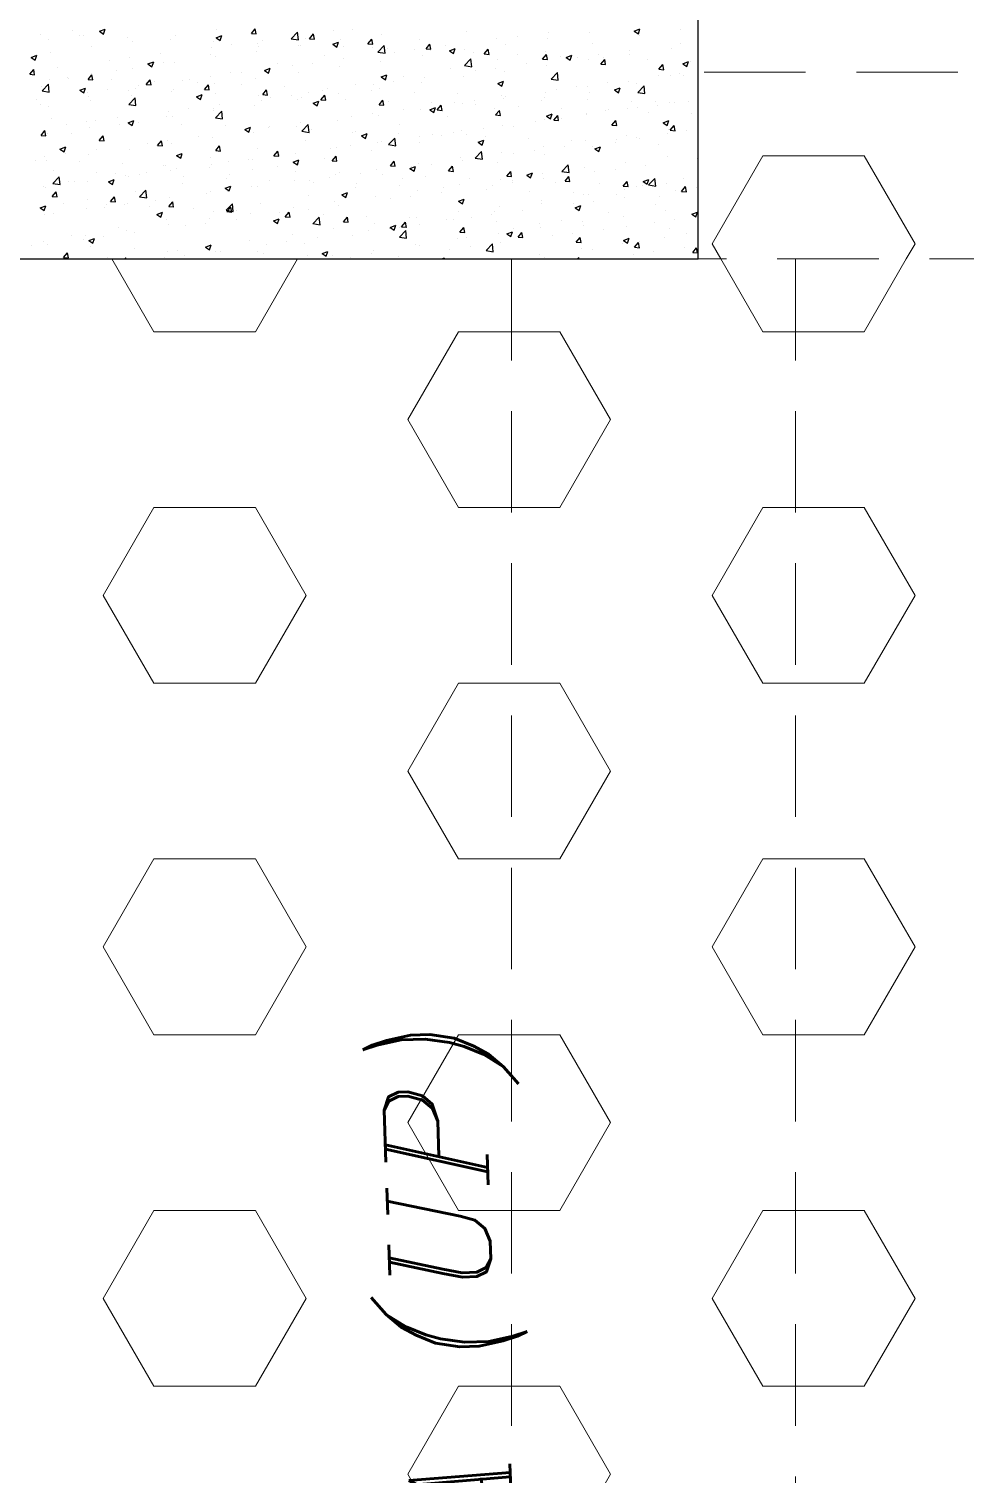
# Model space of a CAD drawing. Header units: millimetres. Extents: x 331487 to 517269, y 198509 to 399936.
# Drawn here: x 397256 to 398409, y 383162 to 384942 of the extents above; entities that cross this region are included whole.
import ezdxf

# ---------------------------------------------------------------- set-up
doc = ezdxf.new("R2010")
doc.units = ezdxf.units.MM
doc.header["$MEASUREMENT"] = 0
doc.linetypes.add('DASHED', pattern=[0.75, 0.5, -0.25])
doc.linetypes.add('DASHED2', pattern=[0.375, 0.25, -0.125])
doc.layers.add('9th_Sunk', color=251, linetype='DASHED', lineweight=5)
doc.layers.add('BEAM', color=1, linetype='Continuous', lineweight=5)
doc.layers.add('COLUMN', color=6, linetype='Continuous')
doc.styles.add('ITALICC', font='italicc', dxfattribs={"height": 0.3})

msp = doc.modelspace()

# ---------------------------------------------------------------- linework, layer by layer
at = {"layer": '9th_Sunk', "linetype": 'Continuous'}
for p, q in [((398097.3, 384677.5), (398159.8, 384785.8)), ((398159.8, 384785.8), (398284.8, 384785.8)), ((398347.3, 384677.5), (398284.8, 384785.8)), ((398108, 384659), (398097.3, 384677.5)), ((398336.6, 384659), (398347.3, 384677.5)), ((397409.8, 384569.3), (397358, 384659)), ((397534.8, 384569.3), (397586.6, 384659)), ((398159.8, 384569.3), (398108, 384659)), ((398284.8, 384569.3), (398336.6, 384659)), ((397409.8, 384569.3), (397534.8, 384569.3)), ((397722.3, 384461), (397784.8, 384569.3)), ((397784.8, 384569.3), (397850.1, 384569.3)), ((397850.1, 384569.3), (397909.8, 384569.3)), ((397972.3, 384461), (397909.8, 384569.3)), ((398159.8, 384569.3), (398200.1, 384569.3)), ((398200.1, 384569.3), (398284.8, 384569.3)), ((397784.8, 384352.8), (397722.3, 384461)), ((397909.8, 384352.8), (397972.3, 384461)), ((397347.3, 384244.5), (397409.8, 384352.8)), ((397409.8, 384352.8), (397534.8, 384352.8)), ((397597.3, 384244.5), (397534.8, 384352.8)), ((397784.8, 384352.8), (397850.1, 384352.8)), ((397850.1, 384352.8), (397909.8, 384352.8)), ((398097.3, 384244.5), (398159.8, 384352.8)), ((398159.8, 384352.8), (398200.1, 384352.8)), ((398200.1, 384352.8), (398284.8, 384352.8)), ((398347.3, 384244.5), (398284.8, 384352.8)), ((397409.8, 384136.3), (397347.3, 384244.5)), ((397534.8, 384136.3), (397597.3, 384244.5)), ((398159.8, 384136.3), (398097.3, 384244.5)), ((398284.8, 384136.3), (398347.3, 384244.5)), ((397409.8, 384136.3), (397534.8, 384136.3)), ((397722.3, 384028), (397784.8, 384136.3)), ((397784.8, 384136.3), (397850.1, 384136.3)), ((397850.1, 384136.3), (397909.8, 384136.3)), ((397972.3, 384028), (397909.8, 384136.3)), ((398159.8, 384136.3), (398200.1, 384136.3)), ((398200.1, 384136.3), (398284.8, 384136.3)), ((397784.8, 383919.8), (397722.3, 384028)), ((397909.8, 383919.8), (397972.3, 384028)), ((397347.3, 383811.5), (397409.8, 383919.8)), ((397409.8, 383919.8), (397534.8, 383919.8)), ((397597.3, 383811.5), (397534.8, 383919.8)), ((397784.8, 383919.8), (397850.1, 383919.8)), ((397850.1, 383919.8), (397909.8, 383919.8)), ((398097.3, 383811.5), (398159.8, 383919.8)), ((398159.8, 383919.8), (398200.1, 383919.8)), ((398200.1, 383919.8), (398284.8, 383919.8)), ((398347.3, 383811.5), (398284.8, 383919.8)), ((397409.8, 383703.3), (397347.3, 383811.5)), ((397534.8, 383703.3), (397597.3, 383811.5)), ((398159.8, 383703.3), (398097.3, 383811.5)), ((398284.8, 383703.3), (398347.3, 383811.5)), ((397409.8, 383703.3), (397534.8, 383703.3)), ((397722.3, 383595), (397784.8, 383703.3)), ((397784.8, 383703.3), (397850.1, 383703.3)), ((397850.1, 383703.3), (397909.8, 383703.3)), ((397972.3, 383595), (397909.8, 383703.3)), ((398159.8, 383703.3), (398200.1, 383703.3)), ((398200.1, 383703.3), (398284.8, 383703.3)), ((397784.8, 383486.7), (397722.3, 383595)), ((397909.8, 383486.7), (397972.3, 383595)), ((397347.3, 383378.5), (397409.8, 383486.7)), ((397409.8, 383486.7), (397534.8, 383486.7)), ((397597.3, 383378.5), (397534.8, 383486.7)), ((397784.8, 383486.7), (397850.1, 383486.7)), ((397850.1, 383486.7), (397909.8, 383486.7)), ((398097.3, 383378.5), (398159.8, 383486.7)), ((398159.8, 383486.7), (398200.1, 383486.7)), ((398200.1, 383486.7), (398284.8, 383486.7)), ((398347.3, 383378.5), (398284.8, 383486.7)), ((397409.8, 383270.2), (397347.3, 383378.5)), ((397534.8, 383270.2), (397597.3, 383378.5)), ((398159.8, 383270.2), (398097.3, 383378.5)), ((398284.8, 383270.2), (398347.3, 383378.5)), ((397409.8, 383270.2), (397534.8, 383270.2)), ((397722.3, 383162), (397784.8, 383270.2)), ((397784.8, 383270.2), (397850.1, 383270.2)), ((397850.1, 383270.2), (397909.8, 383270.2)), ((397972.3, 383162), (397909.8, 383270.2)), ((398159.8, 383270.2), (398200.1, 383270.2)), ((398200.1, 383270.2), (398284.8, 383270.2)), ((397784.8, 383053.7), (397722.3, 383162)), ((397909.8, 383053.7), (397972.3, 383162))]:
    msp.add_line(p, q, dxfattribs=at)
at = {"layer": 'BEAM', "linetype": 'DASHED2', "ltscale": 500}
for p, q in [((402900.1, 384889), (398080.1, 384889)), ((397850.1, 384659), (397850.1, 381444)), ((399990.1, 384659), (398080.1, 384659)), ((398200.1, 384659), (398200.1, 381444))]:
    msp.add_line(p, q, dxfattribs=at)
at = {"layer": 'COLUMN'}
for p, q in [((398080.1, 384659), (398080.1, 384959)), ((395720.1, 384659), (398080.1, 384659))]:
    msp.add_line(p, q, dxfattribs=at)
at = {"layer": 'COLUMN', "color": 2, "linetype": 'Continuous'}
for p, q in [((397269.9, 384936), (397269.9, 384936)), ((397279.7, 384929.4), (397279.7, 384929.4)), ((397308.8, 384940.6), (397308.8, 384940.6)), ((397317.5, 384934.4), (397317.5, 384934.4)), ((397323.2, 384933.7), (397323.2, 384933.7)), ((397342.7, 384939.4), (397349.7, 384942.1)), ((397342.7, 384939.4), (397347.6, 384936)), ((397347.6, 384936), (397349.7, 384942.1)), ((397376.6, 384931.5), (397376.6, 384931.5)), ((397430, 384929.2), (397430, 384929.2)), ((397435.9, 384934.4), (397435.9, 384934.4)), ((397486.4, 384931.4), (397493.4, 384934)), ((397486.4, 384931.4), (397491.4, 384928)), ((397487.2, 384941.4), (397487.2, 384941.4)), ((397491.3, 384928), (397493.4, 384934)), ((397529.8, 384936.6), (397534.6, 384942.3)), ((397529.8, 384936.6), (397535.8, 384936.1)), ((397535.8, 384936.1), (397534.6, 384942.3)), ((397578.8, 384930.3), (397586.6, 384938.4)), ((397578.9, 384930.3), (397587.7, 384928.9)), ((397587.7, 384928.9), (397586.6, 384938.4)), ((397596.3, 384931), (397596.3, 384931)), ((397601.5, 384930.3), (397606.3, 384936.1)), ((397601.5, 384930.3), (397607.5, 384929.8)), ((397607.5, 384929.8), (397606.3, 384936)), ((397606.5, 384936.5), (397606.5, 384936.5)), ((397631.5, 384939.8), (397631.5, 384939.8)), ((397639.8, 384929.1), (397639.8, 384929.1)), ((397654.6, 384941), (397654.6, 384941)), ((397673.2, 384924), (397678.1, 384929.8)), ((397679.2, 384923.5), (397678.1, 384929.8)), ((397690.3, 384935.5), (397690.3, 384935.5)), ((397736.9, 384929.1), (397736.9, 384929.1)), ((397795.2, 384939.1), (397795.2, 384939.1)), ((397832.3, 384930.2), (397832.3, 384930.2)), ((397857.4, 384933.5), (397857.4, 384933.5)), ((397894.8, 384930.6), (397894.8, 384930.6)), ((397895.2, 384938.5), (397895.2, 384938.5)), ((397946.2, 384937.7), (397946.2, 384937.7)), ((398001.5, 384939.6), (398008.5, 384942.3)), ((398001.5, 384939.6), (398006.5, 384936.2)), ((398006.5, 384936.2), (398008.5, 384942.3)), ((398008.3, 384934.1), (398008.3, 384934.1)), ((398058.2, 384941.8), (398058.2, 384941.8)), ((397282.1, 384913.5), (397282.1, 384913.5)), ((397333.4, 384920.5), (397333.4, 384920.5)), ((397383.9, 384926.9), (397383.9, 384926.9)), ((397417.3, 384911.6), (397417.3, 384911.6)), ((397479.6, 384911), (397479.6, 384911)), ((397480.4, 384919.9), (397480.4, 384919.9)), ((397483.4, 384927), (397483.4, 384927)), ((397505.5, 384923.2), (397505.5, 384923.2)), ((397536.5, 384914.6), (397536.5, 384914.6)), ((397536.8, 384924.7), (397536.8, 384924.7)), ((397538, 384921), (397538, 384921)), ((397543.3, 384928.2), (397543.3, 384928.2)), ((397588.4, 384922.1), (397588.4, 384922.1)), ((397590.2, 384922.5), (397590.2, 384922.5)), ((397630.1, 384923.4), (397637.1, 384926)), ((397630.1, 384923.4), (397635.1, 384920)), ((397635.1, 384920), (397637.1, 384926)), ((397643.5, 384920.2), (397643.5, 384920.2)), ((397673.2, 384924), (397679.2, 384923.5)), ((397678.6, 384919.1), (397678.6, 384919.1)), ((397685.6, 384913.7), (397693.4, 384921.8)), ((397685.6, 384913.7), (397694.5, 384912.3)), ((397694.5, 384912.3), (397693.4, 384921.8)), ((397696.9, 384918), (397696.9, 384918)), ((397706.3, 384913.6), (397706.3, 384913.6)), ((397731.3, 384916.9), (397731.3, 384916.9)), ((397745, 384917.8), (397749.8, 384923.5)), ((397745, 384917.8), (397750.9, 384917.2)), ((397750.9, 384917.2), (397749.8, 384923.5)), ((397750.3, 384915.7), (397750.3, 384915.7)), ((397769.2, 384921.9), (397769.2, 384921.9)), ((397773.8, 384915.3), (397780.8, 384918)), ((397773.8, 384915.3), (397778.8, 384912)), ((397778.8, 384912), (397780.8, 384918)), ((397792.4, 384916.7), (397792.4, 384916.7)), ((397803.7, 384913.4), (397803.7, 384913.4)), ((397816.7, 384911.5), (397821.5, 384917.2)), ((397816.7, 384911.5), (397822.7, 384911)), ((397822.7, 384911), (397821.5, 384917.2)), ((397842.9, 384923.1), (397842.9, 384923.1)), ((397857.1, 384911.2), (397857.1, 384911.2)), ((397888.4, 384905.2), (397893.2, 384911)), ((397891.7, 384914.1), (397891.7, 384914.1)), ((397894.4, 384904.7), (397893.2, 384910.9)), ((397950, 384924.1), (397950, 384924.1)), ((397957.1, 384910.7), (397957.1, 384910.7)), ((397995, 384915.7), (397995, 384915.7)), ((397995.5, 384910.8), (397995.5, 384910.8)), ((398047.4, 384918.3), (398047.4, 384918.3)), ((398058.1, 384924), (398058.1, 384924)), ((397258.6, 384907.1), (397265.6, 384909.8)), ((397258.6, 384907.1), (397263.6, 384903.8)), ((397263.6, 384903.8), (397265.6, 384909.8)), ((397291.2, 384895), (397291.2, 384895)), ((397354.4, 384903.3), (397354.4, 384903.3)), ((397379.4, 384906.6), (397379.4, 384906.6)), ((397382.7, 384893.6), (397382.7, 384893.6)), ((397402.4, 384899.1), (397409.4, 384901.8)), ((397402.4, 384899.1), (397407.3, 384895.8)), ((397407.3, 384895.8), (397409.4, 384901.8)), ((397421.3, 384901), (397421.3, 384901)), ((397434.7, 384901.1), (397434.7, 384901.1)), ((397486, 384908.2), (397486, 384908.2)), ((397546.1, 384891.1), (397553.1, 384893.8)), ((397551, 384887.7), (397553.1, 384893.8)), ((397561.9, 384899.1), (397561.9, 384899.1)), ((397580.2, 384897.1), (397580.2, 384897.1)), ((397605.2, 384900.3), (397605.2, 384900.3)), ((397620.2, 384909.1), (397620.2, 384909.1)), ((397638.6, 384895.8), (397638.6, 384895.8)), ((397643.1, 384905.3), (397643.1, 384905.3)), ((397689.1, 384902.2), (397689.1, 384902.2)), ((397741, 384909.7), (397741, 384909.7)), ((397775.1, 384894.1), (397775.1, 384894.1)), ((397792.3, 384897.2), (397800.1, 384905.3)), ((397792.3, 384897.2), (397801.2, 384895.8)), ((397801.2, 384895.8), (397800.1, 384905.3)), ((397831, 384894.1), (397831, 384894.1)), ((397833.4, 384904.1), (397833.4, 384904.1)), ((397868.9, 384899.1), (397868.9, 384899.1)), ((397888.4, 384905.2), (397894.4, 384904.7)), ((397893.6, 384897.4), (397893.6, 384897.4)), ((397910.4, 384908.9), (397910.4, 384908.9)), ((397917.5, 384907.3), (397924.5, 384910)), ((397917.5, 384907.3), (397922.5, 384904)), ((397922.5, 384904), (397924.5, 384910)), ((397932.1, 384907.4), (397932.1, 384907.4)), ((397944.9, 384904.4), (397944.9, 384904.4)), ((397960.1, 384898.9), (397965, 384904.7)), ((397960.1, 384898.9), (397966.1, 384898.4)), ((397963.8, 384906.7), (397963.8, 384906.7)), ((397966.1, 384898.4), (397965, 384904.7)), ((398017.2, 384904.4), (398017.2, 384904.4)), ((398031.9, 384892.7), (398036.7, 384898.4)), ((398031.9, 384892.7), (398037.8, 384892.1)), ((398037.8, 384892.1), (398036.7, 384898.4)), ((398061.2, 384899.3), (398068.2, 384902)), ((398061.2, 384899.3), (398066.2, 384896)), ((398066.2, 384896), (398068.2, 384902)), ((398070.6, 384902.2), (398070.6, 384902.2)), ((397256.8, 384886.5), (397261.6, 384892.2)), ((397256.8, 384886.5), (397262.7, 384885.9)), ((397262.7, 384885.9), (397261.6, 384892.2)), ((397280.9, 384880.2), (397280.9, 384880.2)), ((397303.8, 384882.6), (397303.8, 384882.6)), ((397304.7, 384881), (397304.7, 384881)), ((397328.5, 384880.2), (397333.3, 384885.9)), ((397328.5, 384880.2), (397334.5, 384879.7)), ((397332.2, 384887.2), (397332.2, 384887.2)), ((397334.5, 384879.7), (397333.3, 384885.9)), ((397357.2, 384880.4), (397357.2, 384880.4)), ((397363, 384891), (397363, 384891)), ((397400.2, 384873.9), (397405, 384879.7)), ((397406.2, 384873.4), (397405, 384879.7)), ((397410.5, 384878.1), (397410.5, 384878.1)), ((397445.3, 384879), (397445.3, 384879)), ((397454.1, 384880.5), (397454.1, 384880.5)), ((397463.9, 384875.9), (397463.9, 384875.9)), ((397479.2, 384883.8), (397479.2, 384883.8)), ((397484.8, 384874.9), (397484.8, 384874.9)), ((397503.6, 384889.1), (397503.6, 384889.1)), ((397517, 384888.7), (397517, 384888.7)), ((397535.3, 384881.3), (397535.3, 384881.3)), ((397546.1, 384891.1), (397551, 384887.7)), ((397587.2, 384888.8), (397587.2, 384888.8)), ((397689.8, 384883.1), (397696.8, 384885.8)), ((397689.8, 384883.1), (397694.8, 384879.7)), ((397694.8, 384879.7), (397696.8, 384885.8)), ((397705, 384877.5), (397705, 384877.5)), ((397716.7, 384884.1), (397716.7, 384884.1)), ((397739.8, 384876.4), (397739.8, 384876.4)), ((397742.9, 384882.5), (397742.9, 384882.5)), ((397791.2, 384883.5), (397791.2, 384883.5)), ((397806, 384890.8), (397806, 384890.8)), ((397833.5, 384875.1), (397840.5, 384877.8)), ((397833.5, 384875.1), (397838.5, 384871.7)), ((397838.5, 384871.7), (397840.5, 384877.8)), ((397841.7, 384889.9), (397841.7, 384889.9)), ((397899, 384880.6), (397906.8, 384888.7)), ((397899, 384880.6), (397907.9, 384879.2)), ((397907.9, 384879.2), (397906.8, 384888.7)), ((397968.7, 384876.2), (397968.7, 384876.2)), ((397994.2, 384877.5), (397994.2, 384877.5)), ((398031.8, 384884.6), (398031.8, 384884.6)), ((398046.2, 384885), (398046.2, 384885)), ((398056.9, 384887.9), (398056.9, 384887.9)), ((398062.5, 384884.5), (398062.5, 384884.5)), ((397271.5, 384871.5), (397271.5, 384871.5)), ((397271.9, 384866), (397279.7, 384874.1)), ((397271.9, 384866), (397280.8, 384864.6)), ((397280.8, 384864.6), (397279.7, 384874.1)), ((397318.3, 384866.9), (397325.3, 384869.5)), ((397318.3, 384866.9), (397323.3, 384863.5)), ((397323.3, 384863.5), (397325.3, 384869.5)), ((397324.9, 384869.2), (397324.9, 384869.2)), ((397328.1, 384863.9), (397328.1, 384863.9)), ((397328.6, 384859), (397328.6, 384859)), ((397353.1, 384867.2), (397353.1, 384867.2)), ((397378.2, 384867), (397378.2, 384867)), ((397378.7, 384849.4), (397386.4, 384857.5)), ((397381.5, 384860.3), (397381.5, 384860.3)), ((397387.6, 384848), (397386.5, 384857.5)), ((397387, 384869), (397387, 384869)), ((397391, 384872.1), (397391, 384872.1)), ((397400.2, 384873.9), (397406.2, 384873.4)), ((397431.6, 384864.7), (397431.6, 384864.7)), ((397433.4, 384867.8), (397433.4, 384867.8)), ((397462, 384858.8), (397469, 384861.5)), ((397462, 384858.8), (397467, 384855.5)), ((397467, 384855.5), (397469, 384861.5)), ((397471.9, 384867.6), (397476.8, 384873.4)), ((397471.9, 384867.6), (397477.9, 384867.1)), ((397477.9, 384867.1), (397476.8, 384873.4)), ((397485, 384862.4), (397485, 384862.4)), ((397517.3, 384873.6), (397517.3, 384873.6)), ((397538.4, 384860.2), (397538.4, 384860.2)), ((397543.7, 384861.4), (397548.5, 384867.1)), ((397543.7, 384861.4), (397549.6, 384860.8)), ((397549.6, 384860.8), (397548.5, 384867.1)), ((397553.9, 384857.6), (397553.9, 384857.6)), ((397570.7, 384871.4), (397570.7, 384871.4)), ((397578.9, 384860.9), (397578.9, 384860.9)), ((397591.8, 384857.9), (397591.8, 384857.9)), ((397600.1, 384864.1), (397600.1, 384864.1)), ((397615.4, 384855.1), (397620.2, 384860.8)), ((397616.8, 384865.9), (397616.8, 384865.9)), ((397621.4, 384854.6), (397620.2, 384860.8)), ((397624.1, 384869.1), (397624.1, 384869.1)), ((397637.4, 384862.5), (397637.4, 384862.5)), ((397658.4, 384874.1), (397658.4, 384874.1)), ((397677.4, 384866.9), (397677.4, 384866.9)), ((397680, 384874.2), (397680, 384874.2)), ((397687.9, 384868.9), (397687.9, 384868.9)), ((397730.8, 384864.6), (397730.8, 384864.6)), ((397784.2, 384862.3), (397784.2, 384862.3)), ((397837.6, 384860.1), (397837.6, 384860.1)), ((397842.6, 384859.6), (397842.6, 384859.6)), ((397891, 384857.8), (397891, 384857.8)), ((397892.4, 384864.1), (397892.4, 384864.1)), ((397905.8, 384868), (397905.8, 384868)), ((397930.8, 384871.3), (397930.8, 384871.3)), ((397943.7, 384871.1), (397943.7, 384871.1)), ((397945.9, 384864.5), (397945.9, 384864.5)), ((397977.2, 384867.1), (397984.2, 384869.8)), ((397977.2, 384867.1), (397982.2, 384863.7)), ((397982.2, 384863.7), (397984.2, 384869.8)), ((398004.2, 384874.5), (398004.2, 384874.5)), ((398005.7, 384864.1), (398013.5, 384872.2)), ((398005.7, 384864.1), (398014.6, 384862.7)), ((398014.6, 384862.7), (398013.5, 384872.2)), ((397264.9, 384855.5), (397264.9, 384855.5)), ((397270.3, 384849), (397270.3, 384849)), ((397279.6, 384846.9), (397279.6, 384846.9)), ((397331, 384853.9), (397331, 384853.9)), ((397378.7, 384849.4), (397387.6, 384848)), ((397427.8, 384841), (397427.8, 384841)), ((397452.9, 384844.3), (397452.9, 384844.3)), ((397483.5, 384844), (397483.5, 384844)), ((397483.6, 384841.6), (397483.6, 384841.6)), ((397485.4, 384832.9), (397493.2, 384841)), ((397490.7, 384849.3), (397490.7, 384849.3)), ((397494.3, 384831.5), (397493.2, 384841)), ((397534.1, 384848), (397534.1, 384848)), ((397541.8, 384854.1), (397541.8, 384854.1)), ((397586, 384855.5), (397586, 384855.5)), ((397605.8, 384850.8), (397612.8, 384853.5)), ((397605.8, 384850.8), (397610.7, 384847.5)), ((397610.7, 384847.5), (397612.8, 384853.5)), ((397615.4, 384855.1), (397621.4, 384854.6)), ((397645.1, 384855.7), (397645.1, 384855.7)), ((397687.1, 384848.8), (397691.9, 384854.6)), ((397687.1, 384848.8), (397693.1, 384848.3)), ((397693.1, 384848.3), (397691.9, 384854.6)), ((397698.5, 384853.4), (397698.5, 384853.4)), ((397716.6, 384843), (397716.6, 384843)), ((397738.6, 384843.1), (397738.6, 384843.1)), ((397749.5, 384842.8), (397756.5, 384845.5)), ((397749.5, 384842.8), (397754.4, 384839.5)), ((397751.9, 384851.2), (397751.9, 384851.2)), ((397754.4, 384839.5), (397756.5, 384845.5)), ((397758.8, 384842.5), (397763.7, 384848.3)), ((397758.8, 384842.5), (397764.8, 384842)), ((397764.8, 384842), (397763.7, 384848.3)), ((397779.7, 384851.4), (397779.7, 384851.4)), ((397789.9, 384850.2), (397789.9, 384850.2)), ((397804.7, 384854.7), (397804.7, 384854.7)), ((397805.3, 384848.9), (397805.3, 384848.9)), ((397829.3, 384844.4), (397829.3, 384844.4)), ((397830.6, 384836.3), (397835.4, 384842)), ((397836.5, 384835.7), (397835.4, 384842)), ((397840.4, 384856.6), (397840.4, 384856.6)), ((397858.7, 384846.7), (397858.7, 384846.7)), ((397887.6, 384854.5), (397887.6, 384854.5)), ((397912.1, 384844.4), (397912.1, 384844.4)), ((397944.4, 384855.6), (397944.4, 384855.6)), ((397965.4, 384842.1), (397965.4, 384842.1)), ((397969.9, 384842.5), (397969.9, 384842.5)), ((397993, 384844.2), (397993, 384844.2)), ((397997.7, 384853.3), (397997.7, 384853.3)), ((398005.5, 384845.1), (398005.5, 384845.1)), ((398018.8, 384839.9), (398018.8, 384839.9)), ((398028.2, 384852.5), (398028.2, 384852.5)), ((398030.6, 384848.4), (398030.6, 384848.4)), ((398045, 384851.7), (398045, 384851.7)), ((398051.1, 384851.1), (398051.1, 384851.1)), ((398068.4, 384853.4), (398068.4, 384853.4)), ((397283.9, 384831.8), (397283.9, 384831.8)), ((397301.8, 384824.4), (397301.8, 384824.4)), ((397326.8, 384827.7), (397326.8, 384827.7)), ((397337.3, 384829.6), (397337.3, 384829.6)), ((397364.7, 384832.7), (397364.7, 384832.7)), ((397366.8, 384824), (397366.8, 384824)), ((397378, 384826.6), (397385, 384829.3)), ((397378, 384826.6), (397383, 384823.2)), ((397380.3, 384827), (397380.3, 384827)), ((397383, 384823.2), (397385, 384829.3)), ((397390.6, 384827.3), (397390.6, 384827.3)), ((397425.2, 384834), (397425.2, 384834)), ((397432.2, 384834.5), (397432.2, 384834.5)), ((397444, 384825), (397444, 384825)), ((397485.4, 384832.9), (397494.3, 384831.5)), ((397497.4, 384822.8), (397497.4, 384822.8)), ((397552.6, 384821.5), (397552.6, 384821.5)), ((397584.8, 384822.2), (397584.8, 384822.2)), ((397590.5, 384826.5), (397590.5, 384826.5)), ((397592.1, 384816.3), (397599.9, 384824.4)), ((397601, 384814.9), (397599.9, 384824.4)), ((397636.1, 384829.2), (397636.1, 384829.2)), ((397653.6, 384834.8), (397653.6, 384834.8)), ((397678.7, 384838.1), (397678.7, 384838.1)), ((397686.7, 384835.6), (397686.7, 384835.6)), ((397712.6, 384824.4), (397712.6, 384824.4)), ((397770.9, 384834.4), (397770.9, 384834.4)), ((397830.6, 384836.3), (397836.5, 384835.7)), ((397839.2, 384823.3), (397839.2, 384823.3)), ((397853.2, 384822.5), (397853.2, 384822.5)), ((397879.5, 384828.5), (397879.5, 384828.5)), ((397891.2, 384830.8), (397891.2, 384830.8)), ((397893.2, 384834.8), (397900.2, 384837.5)), ((397893.2, 384834.8), (397898.2, 384831.5)), ((397898.2, 384831.5), (397900.2, 384837.5)), ((397902.3, 384830), (397907.1, 384835.7)), ((397902.3, 384830), (397908.3, 384829.5)), ((397904.5, 384831.8), (397904.5, 384831.8)), ((397908.3, 384829.5), (397907.1, 384835.7)), ((397911.5, 384832.5), (397911.5, 384832.5)), ((397942.4, 384836.8), (397942.4, 384836.8)), ((397942.5, 384837.8), (397942.5, 384837.8)), ((397974, 384823.7), (397978.8, 384829.5)), ((397974, 384823.7), (397980, 384823.2)), ((397980, 384823.2), (397978.8, 384829.5)), ((398036.9, 384826.8), (398043.9, 384829.5)), ((398036.9, 384826.8), (398041.9, 384823.5)), ((398041.9, 384823.5), (398043.9, 384829.5)), ((398045.7, 384817.4), (398050.6, 384823.2)), ((398051.7, 384816.9), (398050.6, 384823.2)), ((398072.2, 384837.6), (398072.2, 384837.6)), ((397270.6, 384811.2), (397275.5, 384817)), ((397270.6, 384811.2), (397276.6, 384810.7)), ((397276.6, 384810.7), (397275.5, 384817)), ((397278.4, 384813.6), (397278.4, 384813.6)), ((397308.5, 384814), (397308.5, 384814)), ((397329.8, 384820.6), (397329.8, 384820.6)), ((397342.4, 384805), (397347.2, 384810.7)), ((397342.4, 384805), (397348.3, 384804.4)), ((397348.3, 384804.4), (397347.2, 384810.7)), ((397414.1, 384798.7), (397418.9, 384804.4)), ((397420.1, 384798.2), (397418.9, 384804.4)), ((397426.6, 384804.9), (397426.6, 384804.9)), ((397464.4, 384809.9), (397464.4, 384809.9)), ((397482.4, 384808.3), (397482.4, 384808.3)), ((397521.7, 384818.6), (397528.7, 384821.3)), ((397521.7, 384818.6), (397526.7, 384815.2)), ((397526.7, 384815.2), (397528.7, 384821.3)), ((397527.6, 384818.2), (397527.6, 384818.2)), ((397532.9, 384814.7), (397532.9, 384814.7)), ((397550.8, 384820.5), (397550.8, 384820.5)), ((397592.1, 384816.3), (397601, 384814.9)), ((397596, 384804.4), (397596, 384804.4)), ((397604.2, 384818.3), (397604.2, 384818.3)), ((397654.3, 384814.4), (397654.3, 384814.4)), ((397657.6, 384816), (397657.6, 384816)), ((397665.5, 384810.6), (397672.5, 384813.3)), ((397665.5, 384810.6), (397670.4, 384807.2)), ((397670.4, 384807.2), (397672.4, 384813.3)), ((397698.8, 384799.8), (397706.6, 384807.9)), ((397707.7, 384798.4), (397706.6, 384807.9)), ((397710.9, 384813.8), (397710.9, 384813.8)), ((397737.4, 384809.8), (397737.4, 384809.8)), ((397753.4, 384811.9), (397753.4, 384811.9)), ((397764.3, 384811.5), (397764.3, 384811.5)), ((397778.4, 384815.2), (397778.4, 384815.2)), ((397788.7, 384816.9), (397788.7, 384816.9)), ((397794.9, 384812.5), (397794.9, 384812.5)), ((397809.2, 384802.6), (397816.2, 384805.3)), ((397814.1, 384799.2), (397816.2, 384805.3)), ((397816.3, 384820.2), (397816.3, 384820.2)), ((397817.7, 384809.3), (397817.7, 384809.3)), ((397871.1, 384807), (397871.1, 384807)), ((397924.5, 384804.7), (397924.5, 384804.7)), ((397941.3, 384804.5), (397941.3, 384804.5)), ((397979.2, 384805.7), (397979.2, 384805.7)), ((397991.8, 384810.9), (397991.8, 384810.9)), ((398004.3, 384809), (398004.3, 384809)), ((398008, 384807.5), (398008, 384807.5)), ((398042.1, 384814), (398042.1, 384814)), ((398043.7, 384818.4), (398043.7, 384818.4)), ((398045.7, 384817.4), (398051.7, 384816.9)), ((398066.4, 384817.5), (398066.4, 384817.5)), ((397294, 384794.3), (397301, 384797)), ((397294, 384794.3), (397299, 384791)), ((397299, 384791), (397301, 384797)), ((397300.5, 384788.3), (397300.5, 384788.3)), ((397328.6, 384787.3), (397328.6, 384787.3)), ((397338.4, 384793.3), (397338.4, 384793.3)), ((397379.1, 384793.7), (397379.1, 384793.7)), ((397401.5, 384801.6), (397401.5, 384801.6)), ((397414.1, 384798.7), (397420.1, 384798.2)), ((397431, 384801.2), (397431, 384801.2)), ((397437.7, 384786.3), (397444.7, 384789)), ((397437.7, 384786.3), (397442.7, 384783)), ((397442.7, 384783), (397444.7, 384789)), ((397485.8, 384792.4), (397490.6, 384798.2)), ((397485.8, 384792.4), (397491.8, 384791.9)), ((397491.8, 384791.9), (397490.6, 384798.2)), ((397537.7, 384794.4), (397537.7, 384794.4)), ((397557.5, 384786.1), (397562.4, 384791.9)), ((397557.5, 384786.1), (397563.5, 384785.6)), ((397563.5, 384785.6), (397562.4, 384791.9)), ((397564.2, 384787), (397564.2, 384787)), ((397583.6, 384788.9), (397583.6, 384788.9)), ((397627.3, 384795.3), (397627.3, 384795.3)), ((397634.9, 384795.9), (397634.9, 384795.9)), ((397652.4, 384798.6), (397652.4, 384798.6)), ((397678.3, 384792.5), (397678.3, 384792.5)), ((397685.4, 384802.3), (397685.4, 384802.3)), ((397690.2, 384803.6), (397690.2, 384803.6)), ((397698.8, 384799.8), (397707.7, 384798.4)), ((397736.6, 384802.5), (397736.6, 384802.5)), ((397805.5, 384783.2), (397813.3, 384791.3)), ((397809.2, 384802.6), (397814.1, 384799.2)), ((397814.5, 384781.8), (397813.3, 384791.3)), ((397838, 384790), (397838, 384790)), ((397853.2, 384789.1), (397853.2, 384789.1)), ((397878.2, 384792.4), (397878.2, 384792.4)), ((397890, 384797.5), (397890, 384797.5)), ((397891.4, 384787.5), (397891.4, 384787.5)), ((397916.1, 384797.4), (397916.1, 384797.4)), ((397949.7, 384797.5), (397949.7, 384797.5)), ((397952.9, 384794.6), (397959.9, 384797.2)), ((397952.9, 384794.6), (397957.9, 384791.2)), ((397957.8, 384791.2), (397959.9, 384797.2)), ((397977.8, 384802.5), (397977.8, 384802.5)), ((398031.2, 384800.2), (398031.2, 384800.2)), ((397264.4, 384780.7), (397264.4, 384780.7)), ((397275.5, 384785), (397275.5, 384785)), ((397277.2, 384780.3), (397277.2, 384780.3)), ((397317.8, 384778.5), (397317.8, 384778.5)), ((397371.2, 384776.2), (397371.2, 384776.2)), ((397421, 384774.4), (397421, 384774.4)), ((397424.5, 384773.9), (397424.5, 384773.9)), ((397438.1, 384770.4), (397438.1, 384770.4)), ((397477.9, 384771.7), (397477.9, 384771.7)), ((397479.3, 384784.4), (397479.3, 384784.4)), ((397481.1, 384775), (397481.1, 384775)), ((397501.3, 384778.7), (397501.3, 384778.7)), ((397526.3, 384782), (397526.3, 384782)), ((397531.3, 384769.4), (397531.3, 384769.4)), ((397531.6, 384781.4), (397531.6, 384781.4)), ((397561.6, 384772.4), (397561.6, 384772.4)), ((397581.4, 384778.3), (397588.4, 384781)), ((397581.4, 384778.3), (397586.4, 384775)), ((397586.4, 384775), (397588.4, 384781)), ((397619.9, 384782.4), (397619.9, 384782.4)), ((397629.3, 384779.9), (397634.1, 384785.6)), ((397629.3, 384779.9), (397635.2, 384779.3)), ((397635.2, 384779.3), (397634.1, 384785.6)), ((397684.2, 384769.1), (397684.2, 384769.1)), ((397701, 384773.6), (397705.8, 384779.3)), ((397701, 384773.6), (397707, 384773.1)), ((397707, 384773.1), (397705.8, 384779.3)), ((397725.1, 384770.3), (397732.1, 384773)), ((397725.1, 384770.3), (397730.1, 384767)), ((397727.1, 384772.5), (397727.1, 384772.5)), ((397730.1, 384767), (397732.1, 384773)), ((397736.2, 384776.5), (397736.2, 384776.5)), ((397752.1, 384775.8), (397752.1, 384775.8)), ((397772.7, 384767.3), (397777.5, 384773.1)), ((397778.7, 384766.8), (397777.5, 384773.1)), ((397787.5, 384783.6), (397787.5, 384783.6)), ((397790, 384780.8), (397790, 384780.8)), ((397805.6, 384783.2), (397814.5, 384781.8)), ((397833.1, 384777.5), (397833.1, 384777.5)), ((397912.3, 384766.6), (397920.1, 384774.8)), ((397921.2, 384765.3), (397920.1, 384774.8)), ((397940.1, 384771.2), (397940.1, 384771.2)), ((397977.9, 384769.5), (397977.9, 384769.5)), ((397990.6, 384777.6), (397990.6, 384777.6)), ((398015.8, 384774.5), (398015.8, 384774.5)), ((398042.5, 384785.1), (398042.5, 384785.1)), ((398079, 384782.8), (398079, 384782.8)), ((397285.2, 384752), (397293, 384760.1)), ((397285.2, 384752), (397294.1, 384750.6)), ((397285.5, 384767.3), (397285.5, 384767.3)), ((397294.1, 384750.6), (397293, 384760.1)), ((397304.4, 384754.3), (397304.4, 384754.3)), ((397312.1, 384753.8), (397312.1, 384753.8)), ((397327.3, 384754.1), (397327.3, 384754.1)), ((397338.9, 384765), (397338.9, 384765)), ((397353.7, 384754.1), (397360.7, 384756.8)), ((397353.7, 384754.1), (397358.7, 384750.7)), ((397358.7, 384750.7), (397360.7, 384756.8)), ((397362.7, 384764.4), (397362.7, 384764.4)), ((397375.2, 384762.1), (397375.2, 384762.1)), ((397377.9, 384760.5), (397377.9, 384760.5)), ((397392.3, 384762.8), (397392.3, 384762.8)), ((397400.2, 384765.4), (397400.2, 384765.4)), ((397429.8, 384768), (397429.8, 384768)), ((397445, 384752.4), (397445, 384752.4)), ((397445.6, 384760.5), (397445.6, 384760.5)), ((397499, 384758.3), (397499, 384758.3)), ((397503.3, 384762.4), (397503.3, 384762.4)), ((397552.4, 384756), (397552.4, 384756)), ((397582.4, 384755.6), (397582.4, 384755.6)), ((397584.7, 384767.2), (397584.7, 384767.2)), ((397601, 384755.9), (397601, 384755.9)), ((397605.8, 384753.7), (397605.8, 384753.7)), ((397626.1, 384759.2), (397626.1, 384759.2)), ((397633.7, 384762.6), (397633.7, 384762.6)), ((397638.1, 384764.9), (397638.1, 384764.9)), ((397659.2, 384751.5), (397659.2, 384751.5)), ((397663.9, 384764.2), (397663.9, 384764.2)), ((397691.5, 384762.7), (397691.5, 384762.7)), ((397716.5, 384757.5), (397716.5, 384757.5)), ((397744.8, 384760.4), (397744.8, 384760.4)), ((397772.7, 384767.3), (397778.7, 384766.8)), ((397774.8, 384767.5), (397774.8, 384767.5)), ((397786.3, 384750.3), (397786.3, 384750.3)), ((397798.2, 384758.2), (397798.2, 384758.2)), ((397836.8, 384756.7), (397836.8, 384756.7)), ((397844.4, 384761), (397849.3, 384766.8)), ((397844.4, 384761), (397850.4, 384760.5)), ((397850.4, 384760.5), (397849.3, 384766.8)), ((397851.6, 384755.9), (397851.6, 384755.9)), ((397851.9, 384752.9), (397851.9, 384752.9)), ((397868.9, 384762.3), (397875.9, 384765)), ((397868.9, 384762.3), (397873.8, 384758.9)), ((397873.8, 384758.9), (397875.9, 384765)), ((397888.7, 384764.2), (397888.7, 384764.2)), ((397889.8, 384757.9), (397889.8, 384757.9)), ((397905, 384753.6), (397905, 384753.6)), ((397912.3, 384766.7), (397921.2, 384765.3)), ((397916.2, 384754.8), (397921, 384760.5)), ((397916.2, 384754.8), (397922.1, 384754.2)), ((397922.1, 384754.2), (397921, 384760.5)), ((397952.9, 384766.2), (397952.9, 384766.2)), ((397958.4, 384751.4), (397958.4, 384751.4)), ((397987.9, 384748.5), (397992.7, 384754.2)), ((397993.9, 384748), (397992.7, 384754.2)), ((398012.6, 384754.3), (398019.6, 384757)), ((398012.6, 384754.3), (398017.5, 384750.9)), ((398017.5, 384750.9), (398019.6, 384757)), ((398019, 384750.1), (398026.8, 384758.2)), ((398027.9, 384748.7), (398026.8, 384758.2)), ((398041.3, 384751.9), (398041.3, 384751.9)), ((398062.2, 384757.9), (398062.2, 384757.9)), ((397274.2, 384748.8), (397274.2, 384748.8)), ((397276, 384747), (397276, 384747)), ((397284.5, 384736), (397289.3, 384741.8)), ((397284.5, 384736), (397290.5, 384735.5)), ((397290.5, 384735.5), (397289.3, 384741.8)), ((397356.2, 384729.8), (397361.1, 384735.5)), ((397362.2, 384729.2), (397361.1, 384735.5)), ((397386.7, 384742.4), (397386.7, 384742.4)), ((397391.9, 384735.4), (397399.7, 384743.6)), ((397391.9, 384735.5), (397400.8, 384734.1)), ((397400.8, 384734.1), (397399.7, 384743.6)), ((397428.6, 384734.7), (397428.6, 384734.7)), ((397475, 384739.3), (397475, 384739.3)), ((397479.9, 384741.7), (397479.9, 384741.7)), ((397497.4, 384746.1), (397504.4, 384748.8)), ((397497.4, 384746.1), (397502.4, 384742.7)), ((397500, 384742.6), (397500, 384742.6)), ((397502.4, 384742.7), (397504.4, 384748.8)), ((397530.4, 384748.1), (397530.4, 384748.1)), ((397537.9, 384747.6), (397537.9, 384747.6)), ((397599.8, 384737.4), (397599.8, 384737.4)), ((397641.1, 384738.1), (397648.1, 384740.7)), ((397641.1, 384738.1), (397646.1, 384734.7)), ((397646.1, 384734.7), (397648.1, 384740.7)), ((397658.1, 384747.5), (397658.1, 384747.5)), ((397683, 384735.8), (397683, 384735.8)), ((397700.8, 384733), (397700.8, 384733)), ((397712.5, 384749.2), (397712.5, 384749.2)), ((397725.8, 384736.3), (397725.8, 384736.3)), ((397734.9, 384743.3), (397734.9, 384743.3)), ((397763.7, 384741.3), (397763.7, 384741.3)), ((397765.9, 384747), (397765.9, 384747)), ((397784.8, 384730.1), (397791.8, 384732.7)), ((397789.8, 384726.7), (397791.8, 384732.7)), ((397819.3, 384744.7), (397819.3, 384744.7)), ((397826.8, 384749.6), (397826.8, 384749.6)), ((397872.7, 384742.5), (397872.7, 384742.5)), ((397926.1, 384740.2), (397926.1, 384740.2)), ((397938.9, 384738), (397938.9, 384738)), ((397945.6, 384737.8), (397945.6, 384737.8)), ((397979.5, 384738), (397979.5, 384738)), ((397987.9, 384748.5), (397993.9, 384748)), ((397989.4, 384744.4), (397989.4, 384744.4)), ((397989.5, 384735.1), (397989.5, 384735.1)), ((398003.9, 384747.8), (398003.9, 384747.8)), ((398011.8, 384749.1), (398011.8, 384749.1)), ((398019, 384750.1), (398027.9, 384748.7)), ((398032.8, 384735.7), (398032.8, 384735.7)), ((398052.7, 384743.4), (398052.7, 384743.4)), ((398059.6, 384742.2), (398064.4, 384748)), ((398059.6, 384742.2), (398065.6, 384741.7)), ((398065.6, 384741.7), (398064.4, 384748)), ((398065.1, 384746.9), (398065.1, 384746.9)), ((398077.7, 384746.7), (398077.7, 384746.7)), ((397269.7, 384721.8), (397276.7, 384724.5)), ((397269.7, 384721.8), (397274.6, 384718.5)), ((397270, 384722.4), (397270, 384722.4)), ((397274.6, 384718.5), (397276.7, 384724.5)), ((397297.9, 384727.6), (397297.9, 384727.6)), ((397326.1, 384720.8), (397326.1, 384720.8)), ((397328.4, 384732.4), (397328.4, 384732.4)), ((397348.9, 384722.7), (397348.9, 384722.7)), ((397351.3, 384725.4), (397351.3, 384725.4)), ((397356.2, 384729.8), (397362.2, 384729.2)), ((397373.9, 384726), (397373.9, 384726)), ((397376.6, 384727.2), (397376.6, 384727.2)), ((397404.7, 384723.1), (397404.7, 384723.1)), ((397411.8, 384731), (397411.8, 384731)), ((397413.4, 384713.8), (397420.4, 384716.5)), ((397418.4, 384710.5), (397420.4, 384716.5)), ((397428, 384723.5), (397432.8, 384729.2)), ((397428, 384723.5), (397433.9, 384723)), ((397433.9, 384722.9), (397432.8, 384729.2)), ((397458, 384720.9), (397458, 384720.9)), ((397483.2, 384717.4), (397483.2, 384717.4)), ((397498.6, 384718.9), (397506.4, 384727)), ((397498.6, 384718.9), (397507.5, 384717.5)), ((397499.7, 384717.2), (397504.5, 384722.9)), ((397499.7, 384717.2), (397505.7, 384716.7)), ((397505.7, 384716.7), (397504.5, 384722.9)), ((397507.5, 384717.5), (397506.4, 384727)), ((397511.4, 384718.6), (397511.4, 384718.6)), ((397529.2, 384714.8), (397529.2, 384714.8)), ((397541.5, 384727.4), (397541.5, 384727.4)), ((397564.8, 384716.3), (397564.8, 384716.3)), ((397571.4, 384710.9), (397576.2, 384716.7)), ((397574.7, 384716.4), (397574.7, 384716.4)), ((397577.4, 384710.4), (397576.2, 384716.7)), ((397581.2, 384722.3), (397581.2, 384722.3)), ((397599.8, 384719.7), (397599.8, 384719.7)), ((397632.5, 384729.4), (397632.5, 384729.4)), ((397637.6, 384724.7), (397637.6, 384724.7)), ((397784.8, 384730.1), (397789.8, 384726.7)), ((397785.1, 384717), (397785.1, 384717)), ((397829, 384717.8), (397829, 384717.8)), ((397835.6, 384723.4), (397835.6, 384723.4)), ((397863.4, 384718.5), (397863.4, 384718.5)), ((397887.3, 384727.8), (397887.3, 384727.8)), ((397887.5, 384730.9), (397887.5, 384730.9)), ((397926.6, 384726.8), (397926.6, 384726.8)), ((397928.5, 384722), (397935.5, 384724.7)), ((397928.5, 384722), (397933.5, 384718.7)), ((397933.5, 384718.7), (397935.5, 384724.7)), ((397951.6, 384730.1), (397951.6, 384730.1)), ((397969.6, 384715.9), (397969.6, 384715.9)), ((398027.9, 384725.9), (398027.9, 384725.9)), ((398040.1, 384718.6), (398040.1, 384718.6)), ((398072.3, 384714), (398079.3, 384716.7)), ((398077.2, 384710.7), (398079.3, 384716.7)), ((397274.8, 384713.7), (397274.8, 384713.7)), ((397285.8, 384714.4), (397285.8, 384714.4)), ((397366.5, 384697.4), (397366.5, 384697.4)), ((397413.4, 384713.8), (397418.4, 384710.5)), ((397424.9, 384707.4), (397424.9, 384707.4)), ((397427.4, 384701.4), (397427.4, 384701.4)), ((397448.7, 384699.8), (397448.7, 384699.8)), ((397473.7, 384703.1), (397473.7, 384703.1)), ((397478.7, 384708.4), (397478.7, 384708.4)), ((397511.6, 384708.1), (397511.6, 384708.1)), ((397557.1, 384705.8), (397564.1, 384708.5)), ((397557.1, 384705.8), (397562.1, 384702.5)), ((397562.1, 384702.5), (397564.1, 384708.5)), ((397571.4, 384710.9), (397577.4, 384710.4)), ((397605.4, 384702.3), (397613.1, 384710.5)), ((397605.4, 384702.4), (397614.3, 384701)), ((397614.3, 384701), (397613.2, 384710.5)), ((397618.2, 384714.1), (397618.2, 384714.1)), ((397643.1, 384704.7), (397648, 384710.4)), ((397643.1, 384704.7), (397649.1, 384704.1)), ((397649.1, 384704.1), (397648, 384710.4)), ((397671.6, 384711.8), (397671.6, 384711.8)), ((397681.8, 384702.5), (397681.8, 384702.5)), ((397699.5, 384696.9), (397699.5, 384696.9)), ((397700.8, 384697.8), (397707.8, 384700.5)), ((397700.8, 384697.8), (397705.8, 384694.4)), ((397705.8, 384694.4), (397707.8, 384700.5)), ((397712.3, 384697.8), (397712.3, 384697.8)), ((397714.9, 384698.4), (397719.7, 384704.1)), ((397714.9, 384698.4), (397720.8, 384697.9)), ((397720.8, 384697.8), (397719.7, 384704.1)), ((397724.9, 384709.6), (397724.9, 384709.6)), ((397733.7, 384710), (397733.7, 384710)), ((397737.4, 384701.9), (397737.4, 384701.9)), ((397770.6, 384707.8), (397770.6, 384707.8)), ((397778.3, 384707.3), (397778.3, 384707.3)), ((397786.6, 384692.1), (397791.4, 384697.8)), ((397792.6, 384691.6), (397791.4, 384697.8)), ((397800.5, 384710.2), (397800.5, 384710.2)), ((397825.6, 384713.5), (397825.6, 384713.5)), ((397831.7, 384705.1), (397831.7, 384705.1)), ((397885.1, 384702.8), (397885.1, 384702.8)), ((397886.3, 384697.6), (397886.3, 384697.6)), ((397911.2, 384705.9), (397911.2, 384705.9)), ((397937.7, 384704.7), (397937.7, 384704.7)), ((397938.5, 384700.6), (397938.5, 384700.6)), ((397988.2, 384711.1), (397988.2, 384711.1)), ((397991.9, 384698.3), (397991.9, 384698.3)), ((398026.4, 384703.9), (398026.4, 384703.9)), ((398051.4, 384707.2), (398051.4, 384707.2)), ((398072.3, 384714), (398077.2, 384710.7)), ((397273.6, 384680.4), (397273.6, 384680.4)), ((397308.2, 384687.4), (397308.2, 384687.4)), ((397322.6, 384683.2), (397322.6, 384683.2)), ((397324.9, 384687.5), (397324.9, 384687.5)), ((397329.4, 384681.6), (397336.4, 384684.3)), ((397329.4, 384681.6), (397334.3, 384678.2)), ((397334.3, 384678.2), (397336.4, 384684.2)), ((397347.6, 384686.5), (397347.6, 384686.5)), ((397375.4, 384693.9), (397375.4, 384693.9)), ((397385.5, 384691.5), (397385.5, 384691.5)), ((397528, 384681.5), (397528, 384681.5)), ((397573.5, 384680.3), (397573.5, 384680.3)), ((397579.9, 384689), (397579.9, 384689)), ((397611.3, 384685.3), (397611.3, 384685.3)), ((397631.3, 384696.1), (397631.3, 384696.1)), ((397654, 384687.8), (397654, 384687.8)), ((397674.5, 384693.6), (397674.5, 384693.6)), ((397712.1, 384685.8), (397719.9, 384693.9)), ((397712.1, 384685.8), (397721, 384684.4)), ((397721, 384684.4), (397719.9, 384693.9)), ((397783.9, 384683.7), (397783.9, 384683.7)), ((397786.6, 384692.1), (397792.6, 384691.6)), ((397794.6, 384685.8), (397794.6, 384685.8)), ((397834.4, 384690.1), (397834.4, 384690.1)), ((397837.1, 384679), (397837.1, 384679)), ((397844.5, 384689.8), (397851.5, 384692.5)), ((397844.5, 384689.8), (397849.5, 384686.4)), ((397849.5, 384686.4), (397851.5, 384692.5)), ((397852.9, 384695.9), (397852.9, 384695.9)), ((397858.3, 384685.8), (397863.1, 384691.6)), ((397858.3, 384685.8), (397864.3, 384685.3)), ((397864.3, 384685.3), (397863.1, 384691.6)), ((397900.3, 384687.3), (397900.3, 384687.3)), ((397925.3, 384690.6), (397925.3, 384690.6)), ((397930, 384679.5), (397934.9, 384685.3)), ((397930, 384679.5), (397936, 384679)), ((397936, 384679), (397934.9, 384685.3)), ((397963.2, 384695.6), (397963.2, 384695.6)), ((397988.2, 384681.8), (397995.2, 384684.5)), ((397988.2, 384681.8), (397993.2, 384678.4)), ((397993.2, 384678.4), (397995.2, 384684.5)), ((398001.8, 384673.3), (398006.6, 384679)), ((398007.7, 384672.7), (398006.6, 384679)), ((398007.8, 384680.9), (398007.8, 384680.9)), ((398038.9, 384685.3), (398038.9, 384685.3)), ((398045.2, 384696), (398045.2, 384696)), ((398066.1, 384690.9), (398066.1, 384690.9)), ((397259.4, 384674.9), (397259.4, 384674.9)), ((397278.4, 384676.5), (397278.4, 384676.5)), ((397298.4, 384660.8), (397303.2, 384666.6)), ((397299.5, 384663.1), (397299.5, 384663.1)), ((397304.4, 384660.3), (397303.2, 384666.5)), ((397331.8, 384674.3), (397331.8, 384674.3)), ((397385.2, 384672), (397385.2, 384672)), ((397426.1, 384668.1), (397426.1, 384668.1)), ((397438.6, 384669.8), (397438.6, 384669.8)), ((397447.4, 384663.7), (397447.4, 384663.7)), ((397473.1, 384673.6), (397480.1, 384676.2)), ((397473.1, 384673.6), (397478, 384670.2)), ((397477.5, 384675.1), (397477.5, 384675.1)), ((397478, 384670.2), (397480.1, 384676.2)), ((397485.3, 384668.7), (397485.3, 384668.7)), ((397491.9, 384667.5), (397491.9, 384667.5)), ((397537.4, 384667.8), (397537.4, 384667.8)), ((397545.3, 384665.2), (397545.3, 384665.2)), ((397548.4, 384677), (397548.4, 384677)), ((397595.7, 384677.8), (397595.7, 384677.8)), ((397598.7, 384663), (397598.7, 384663)), ((397616.8, 384665.5), (397623.8, 384668.2)), ((397616.8, 384665.5), (397621.8, 384662.2)), ((397621.8, 384662.2), (397623.8, 384668.2)), ((397630.1, 384662.8), (397630.1, 384662.8)), ((397678, 384665.8), (397678, 384665.8)), ((397680.6, 384669.2), (397680.6, 384669.2)), ((397711.1, 384662.4), (397711.1, 384662.4)), ((397732.5, 384676.7), (397732.5, 384676.7)), ((397736.3, 384675.8), (397736.3, 384675.8)), ((397774.2, 384670.8), (397774.2, 384670.8)), ((397799.3, 384674), (397799.3, 384674)), ((397818.8, 384669.2), (397826.6, 384677.4)), ((397818.8, 384669.2), (397827.7, 384667.9)), ((397827.7, 384667.9), (397826.6, 384677.4)), ((397885.1, 384664.3), (397885.1, 384664.3)), ((397936.4, 384671.4), (397936.4, 384671.4)), ((397949.4, 384670.9), (397949.4, 384670.9)), ((397986.9, 384677.8), (397986.9, 384677.8)), ((398000.1, 384664.5), (398000.1, 384664.5)), ((398001.8, 384673.3), (398007.7, 384672.8)), ((398025.1, 384667.8), (398025.1, 384667.8)), ((398063, 384672.8), (398063, 384672.8)), ((398073.5, 384667), (398078.3, 384672.7)), ((398073.5, 384667), (398079.5, 384666.5)), ((398079.5, 384666.5), (398078.3, 384672.7)), ((397298.4, 384660.8), (397304.4, 384660.3)), ((397352.9, 384660.8), (397352.9, 384660.8)), ((397373.9, 384659), (397374.9, 384660.3)), ((397374.2, 384660.6), (397374.2, 384660.6)), ((397375.2, 384659), (397374.9, 384660.3)), ((397422.4, 384660.4), (397422.4, 384660.4)), ((397652.1, 384660.7), (397652.1, 384660.7)), ((397764.4, 384659), (397767.5, 384660.2)), ((397767.1, 384659), (397767.5, 384660.2)), ((397891.1, 384660.9), (397891.1, 384660.9)), ((397931.6, 384659), (397933.3, 384660.8)), ((397933.5, 384659), (397933.3, 384660.8))]:
    msp.add_line(p, q, dxfattribs=at)

# ---------------------------------------------------------------- texts
at = {"color": 3, "linetype": 'Continuous', "style": 'ITALICC'}
for tag, p in [('(UP)', (397828.9, 383304.2)), ('PB8A', (397863.6, 382724.9))]:
    msp.add_attdef(tag, p, '', height=125, rotation=91.9596, dxfattribs=at)

doc.saveas('drawing.dxf')
